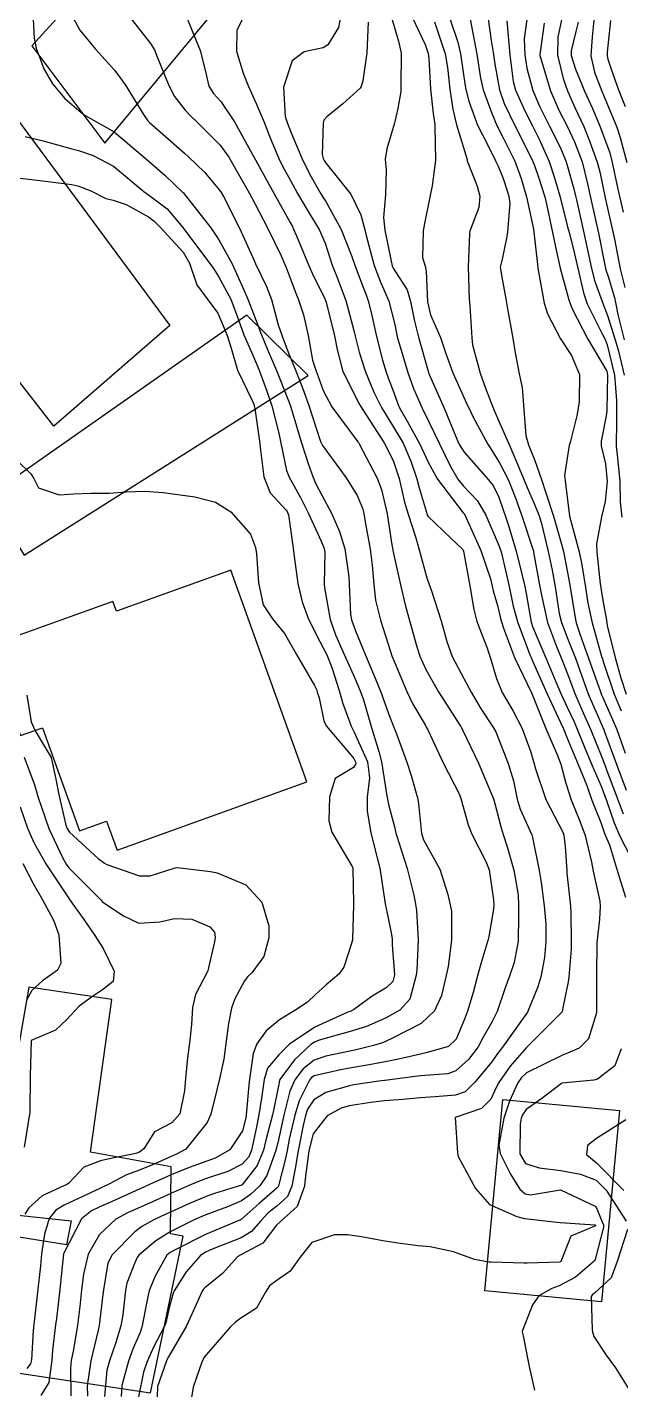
# Model space of a CAD drawing. Header units: metres. Extents: x 318500 to 325275, y 7408834 to 7428799.
# Drawn here: x 322764.8 to 322798.3, y 7418337.9 to 7418414.8 of the extents above; entities that cross this region are included whole.
import ezdxf

# ---------------------------------------------------------------- set-up
doc = ezdxf.new("R2010")
doc.units = ezdxf.units.M
doc.header["$MEASUREMENT"] = 0
for name, color, linetype in [('Curvas de Nivel 1m', 11, 'Continuous'), ('Curvas de Nivel 5m', 15, 'Continuous'), ('Edificações', 30, 'Continuous'), ('Vias Primárias', 230, 'Continuous')]:
    doc.layers.add(name, color=color, linetype=linetype)

msp = doc.modelspace()

# ---------------------------------------------------------------- linework, layer by layer
at = {"layer": 'Curvas de Nivel 1m', "flags": 128}
for points, elevation in [([(322765.084, 7418415.577), (322765.172, 7418414.153), (322765.28, 7418413.575), (322765.723, 7418412.41), (322766.206, 7418411.563), (322766.895, 7418410.745), (322767.695, 7418410.057), (322767.985, 7418409.828), (322768.525, 7418409.527), (322769.68, 7418408.87), (322771.308, 7418407.494), (322771.655, 7418407.18), (322772.563, 7418406.396), (322773.543, 7418405.461), (322773.593, 7418405.415), (322773.639, 7418405.366), (322775.138, 7418403.437), (322775.6, 7418402.773), (322776.34, 7418401.422), (322776.99, 7418399.992), (322777.231, 7418399.413), (322777.548, 7418398.596), (322777.998, 7418397.403), (322778.339, 7418396.577), (322778.855, 7418395.39), (322779.039, 7418394.93), (322779.484, 7418393.774), (322779.597, 7418393.494), (322779.638, 7418393.378), (322779.713, 7418393.14), (322780.249, 7418391.368), (322780.639, 7418390.154), (322780.915, 7418389.358), (322781.069, 7418389.007), (322781.41, 7418388.357), (322781.954, 7418387.344), (322782.416, 7418386.308), (322782.719, 7418385.337), (322782.932, 7418383.749), (322782.949, 7418383.334), (322783.038, 7418381.618), (322783.091, 7418381.332), (322783.311, 7418380.707), (322783.88, 7418379.321), (322784.328, 7418378.26), (322784.722, 7418377.305), (322785.245, 7418375.831), (322785.394, 7418375.45), (322785.465, 7418375.297), (322785.629, 7418374.899), (322786.221, 7418373.285), (322786.458, 7418372.54), (322786.814, 7418371.275), (322786.867, 7418370.965), (322787.036, 7418369.272), (322787.155, 7418368.907), (322788.077, 7418367.256), (322788.532, 7418365.825), (322788.664, 7418365.247), (322788.726, 7418364.875), (322788.732, 7418363.245), (322788.544, 7418361.762), (322788.434, 7418361.249), (322788.165, 7418360.121), (322787.774, 7418359.259), (322787.013, 7418358.535), (322785.443, 7418357.732), (322785.002, 7418357.526), (322784.843, 7418357.46), (322784.324, 7418357.307), (322783.272, 7418357.041), (322782.995, 7418356.984), (322781.631, 7418356.7), (322780.987, 7418356.474), (322780.352, 7418355.986), (322779.884, 7418355.366), (322779.606, 7418354.725), (322779.275, 7418353.375), (322778.924, 7418351.817), (322778.831, 7418351.471), (322778.809, 7418351.381), (322778.316, 7418349.969), (322777.911, 7418349.39), (322777.383, 7418348.895), (322776.877, 7418348.539), (322776.09, 7418348.193), (322774.865, 7418347.754), (322774.636, 7418347.661), (322774.167, 7418347.44), (322772.853, 7418346.782), (322772.031, 7418346.285), (322771.073, 7418345.478), (322770.977, 7418345.34), (322770.833, 7418345.008), (322770.408, 7418343.894), (322770.319, 7418343.487), (322770.168, 7418342.111), (322770.063, 7418341.491), (322769.769, 7418340.494), (322769.414, 7418339.5), (322769.276, 7418338.978), (322769.131, 7418337.504)], 767), ([(322767.242, 7418415.548), (322767.756, 7418414.599), (322768.636, 7418413.527), (322769.722, 7418412.316), (322770.32, 7418411.504), (322771.348, 7418409.839), (322771.588, 7418409.491), (322771.688, 7418409.381), (322772.43, 7418408.727), (322773.663, 7418407.649), (322773.881, 7418407.457), (322774.794, 7418406.586), (322775.641, 7418405.574), (322775.736, 7418405.429), (322775.855, 7418405.21), (322776.771, 7418403.418), (322777.583, 7418401.6), (322777.671, 7418401.409), (322778.293, 7418400.125), (322778.561, 7418399.395), (322778.95, 7418397.978), (322779.148, 7418397.386), (322779.516, 7418396.427), (322779.937, 7418395.373), (322780.378, 7418394.256), (322780.696, 7418393.362), (322781.302, 7418391.502), (322781.355, 7418391.351), (322781.447, 7418391.152), (322782.789, 7418389.336), (322783.41, 7418388.332), (322783.703, 7418387.625), (322783.781, 7418387.324), (322783.864, 7418386.852), (322784.133, 7418385.319), (322784.26, 7418384.413), (322784.348, 7418383.315), (322784.448, 7418382.43), (322784.724, 7418381.309), (322785.294, 7418379.541), (322785.374, 7418379.299), (322785.429, 7418379.157), (322786.207, 7418377.286), (322786.545, 7418376.573), (322787.241, 7418375.39), (322787.311, 7418375.269), (322787.397, 7418375.109), (322788.269, 7418373.259), (322789.183, 7418371.463), (322789.268, 7418371.239), (322789.684, 7418369.754), (322789.886, 7418369.233), (322790.681, 7418367.681), (322790.852, 7418367.223), (322791.104, 7418365.517), (322791.116, 7418365.22), (322791.098, 7418364.988), (322790.847, 7418363.458), (322790.79, 7418363.223), (322790.384, 7418361.903), (322790.198, 7418361.229), (322789.966, 7418360.301), (322789.631, 7418359.234), (322789.464, 7418358.787), (322789.004, 7418357.66), (322788.572, 7418357.246), (322787.357, 7418356.902), (322786.993, 7418356.82), (322785.741, 7418356.536), (322784.986, 7418356.378), (322784.085, 7418356.208), (322782.98, 7418356.02), (322782.394, 7418355.913), (322780.974, 7418355.586), (322780.832, 7418355.492), (322780.725, 7418355.354), (322780.126, 7418354.188), (322779.883, 7418353.366), (322779.577, 7418352.021), (322779.446, 7418351.372), (322779.357, 7418350.93), (322778.961, 7418349.379), (322778.938, 7418349.331), (322778.888, 7418349.278), (322777.883, 7418348.382), (322776.861, 7418347.481), (322776.809, 7418347.452), (322776.679, 7418347.403), (322774.852, 7418346.636), (322773.177, 7418345.789), (322772.842, 7418345.613), (322772.747, 7418345.555), (322772.656, 7418345.462), (322772.001, 7418344.29), (322771.67, 7418343.471), (322771.504, 7418342.768), (322771.269, 7418341.475), (322771.145, 7418341.108), (322770.767, 7418340.227), (322770.496, 7418339.484), (322770.111, 7418338.118), (322770.083, 7418337.49)], 766), ([(322773.768, 7418415.353), (322774.542, 7418413.448), (322774.822, 7418412.345), (322775.031, 7418411.44), (322775.296, 7418411.027), (322775.701, 7418410.566), (322776.486, 7418409.422), (322777.498, 7418407.576), (322777.588, 7418407.411), (322777.659, 7418407.287), (322778.323, 7418406.076), (322778.701, 7418405.394), (322779.615, 7418403.736), (322779.747, 7418403.513), (322779.818, 7418403.377), (322779.987, 7418402.991), (322780.653, 7418401.364), (322780.936, 7418400.722), (322781.561, 7418399.493), (322781.624, 7418399.349), (322781.654, 7418399.254), (322782.124, 7418397.344), (322782.275, 7418396.586), (322782.604, 7418395.339), (322783.483, 7418393.591), (322783.572, 7418393.42), (322783.625, 7418393.328), (322783.942, 7418392.854), (322784.926, 7418391.308), (322785.435, 7418390.32), (322785.783, 7418389.295), (322786.087, 7418387.97), (322786.278, 7418387.287), (322786.715, 7418385.945), (322786.9, 7418385.277), (322787.346, 7418383.686), (322787.498, 7418383.268), (322787.594, 7418383.011), (322788.154, 7418381.262), (322788.466, 7418380.095), (322788.774, 7418379.255), (322789.276, 7418378.296), (322789.849, 7418377.241), (322790.366, 7418376.348), (322791.115, 7418375.222), (322791.237, 7418374.994), (322791.935, 7418373.209), (322792.226, 7418372.235), (322792.45, 7418371.201), (322792.616, 7418370.64), (322793.162, 7418369.429), (322793.267, 7418369.189), (322793.312, 7418369.033), (322793.691, 7418367.182), (322793.801, 7418366.499), (322793.966, 7418365.177), (322794.056, 7418364.142), (322794.07, 7418363.175), (322793.982, 7418362.26), (322793.77, 7418361.179), (322793.607, 7418360.616), (322793.02, 7418359.19), (322791.611, 7418357.211), (322791.348, 7418356.861), (322790.987, 7418356.37), (322790.475, 7418355.727), (322790.051, 7418355.229), (322789.506, 7418354.69), (322788.959, 7418354.491), (322787.805, 7418354.409), (322786.956, 7418354.348), (322785.984, 7418354.255), (322784.953, 7418354.177), (322784.17, 7418354.089), (322782.949, 7418353.899), (322782.503, 7418353.77), (322781.718, 7418353.338), (322780.93, 7418352.323), (322780.678, 7418351.354), (322780.479, 7418349.773), (322780.429, 7418349.357), (322780.02, 7418348.215), (322779.071, 7418347.377), (322778.858, 7418347.158), (322778.087, 7418346.148), (322776.841, 7418345.498), (322776.661, 7418345.403), (322775.803, 7418344.438), (322774.813, 7418343.627), (322774.714, 7418343.529), (322774.656, 7418343.432), (322774.081, 7418342.15), (322773.759, 7418341.445), (322772.763, 7418339.726), (322772.664, 7418339.558), (322772.622, 7418339.461), (322772.138, 7418338.067), (322772.118, 7418337.466)], 764), ([(322777.018, 7418415.418), (322776.607, 7418414.572), (322776.603, 7418413.421), (322776.979, 7418412.166), (322777.268, 7418411.415), (322777.706, 7418410.455), (322778.149, 7418409.403), (322778.453, 7418408.624), (322778.971, 7418407.39), (322779.197, 7418406.929), (322779.647, 7418406.109), (322779.901, 7418405.634), (322780.043, 7418405.374), (322780.633, 7418404.372), (322781.256, 7418403.355), (322781.598, 7418402.574), (322782.004, 7418401.346), (322782.277, 7418400.639), (322782.769, 7418399.338), (322783.224, 7418397.643), (322783.297, 7418397.332), (322783.517, 7418396.433), (322783.87, 7418395.324), (322784.345, 7418394.174), (322784.776, 7418393.311), (322785.464, 7418392.204), (322786.001, 7418391.292), (322786.443, 7418390.277), (322786.771, 7418389.28), (322786.911, 7418388.774), (322787.351, 7418387.271), (322787.399, 7418387.175), (322788.705, 7418385.932), (322789.371, 7418385.296), (322789.4, 7418385.25), (322789.412, 7418385.206), (322789.775, 7418383.243), (322789.986, 7418381.899), (322790.173, 7418381.237), (322790.737, 7418379.789), (322790.925, 7418379.225), (322791.272, 7418378.02), (322791.599, 7418377.215), (322792.209, 7418376.165), (322792.732, 7418375.198), (322793.22, 7418373.856), (322793.409, 7418373.188), (322793.48, 7418372.913), (322794.059, 7418371.181), (322795.031, 7418369.301), (322795.078, 7418369.171), (322795.15, 7418368.534), (322795.246, 7418367.159), (322795.255, 7418367.032), (322795.456, 7418365.156), (322795.468, 7418364.784), (322795.495, 7418363.156), (322795.483, 7418362.747), (322795.351, 7418361.157), (322795.316, 7418360.887), (322795.024, 7418359.423), (322794.975, 7418359.206), (322794.951, 7418359.161), (322793, 7418357.225), (322792.968, 7418357.19), (322792.043, 7418356.145), (322791.401, 7418355.214), (322791.255, 7418354.927), (322790.956, 7418354.275), (322790.433, 7418353.74), (322788.94, 7418353.24), (322789.065, 7418351.239), (322789.107, 7418351.048), (322790.085, 7418349.228), (322790.877, 7418348.324), (322792.417, 7418347.646), (322792.865, 7418347.534), (322794.699, 7418347.326), (322794.862, 7418347.321), (322796.825, 7418347.176), (322796.86, 7418347.161), (322796.869, 7418347.14), (322796.86, 7418347.12), (322795.465, 7418346.543), (322794.936, 7418345.159), (322794.899, 7418345.099), (322794.839, 7418345.08), (322793.01, 7418345.015), (322792.837, 7418345.013), (322790.982, 7418345.073), (322790.838, 7418345.08), (322790.032, 7418345.228), (322788.844, 7418345.662), (322787.529, 7418345.942), (322786.847, 7418345.998), (322785.703, 7418346.141), (322784.85, 7418346.273), (322783.65, 7418346.514), (322782.853, 7418346.627), (322782.133, 7418346.611), (322780.848, 7418346.186), (322780.189, 7418345.36), (322779.628, 7418344.568), (322778.819, 7418344.013), (322778.461, 7418343.738), (322778.227, 7418343.386), (322777.714, 7418342.473), (322776.787, 7418341.869), (322776.51, 7418341.678), (322776.232, 7418341.408), (322774.763, 7418339.715), (322774.639, 7418339.432), (322774.155, 7418338.022), (322774.049, 7418337.44)], 763), ([(322782.458, 7418415.343), (322782.359, 7418414.746), (322781.746, 7418413.763), (322781.492, 7418413.605), (322780.424, 7418413.37), (322779.735, 7418412.87), (322779.254, 7418411.387), (322779.345, 7418409.735), (322779.458, 7418409.383), (322779.681, 7418408.809), (322780.278, 7418407.371), (322780.733, 7418406.446), (322781.358, 7418405.354), (322781.464, 7418405.179), (322781.634, 7418404.921), (322782.508, 7418403.341), (322783.102, 7418401.821), (322783.269, 7418401.333), (322783.572, 7418400.526), (322783.907, 7418399.668), (322784.035, 7418399.323), (322784.202, 7418398.668), (322784.498, 7418397.315), (322784.837, 7418395.983), (322785.042, 7418395.307), (322785.163, 7418394.972), (322785.488, 7418394.091), (322785.705, 7418393.519), (322785.801, 7418393.295), (322786.23, 7418392.527), (322786.918, 7418391.278), (322787.434, 7418390.19), (322787.947, 7418389.265), (322789.401, 7418387.366), (322789.452, 7418387.301), (322789.484, 7418387.249), (322789.558, 7418387.087), (322790.39, 7418385.235), (322790.937, 7418383.635), (322791.028, 7418383.225), (322791.083, 7418382.969), (322791.329, 7418382.131), (322791.505, 7418381.401), (322791.555, 7418381.216), (322791.674, 7418380.855), (322792.284, 7418379.205), (322793.26, 7418377.208), (322793.269, 7418377.19), (322793.276, 7418377.173), (322794.07, 7418375.182), (322794.725, 7418373.667), (322794.914, 7418373.173), (322795.194, 7418372.114), (322795.486, 7418371.165), (322795.972, 7418369.962), (322796.282, 7418369.153), (322796.641, 7418367.644), (322796.737, 7418367.144), (322797.105, 7418365.444), (322797.138, 7418365.139), (322797.093, 7418364.431), (322796.954, 7418363.269), (322796.949, 7418363.141), (322796.928, 7418361.265), (322796.927, 7418361.141), (322796.93, 7418359.232), (322796.924, 7418359.141), (322796.471, 7418357.679), (322795.95, 7418357.151), (322795.279, 7418356.873), (322794.994, 7418356.751), (322793.928, 7418356.233), (322792.978, 7418355.752), (322792.678, 7418355.491), (322792.488, 7418355.197), (322792.003, 7418354.156), (322791.686, 7418353.209), (322791.399, 7418351.687), (322791.475, 7418351.212), (322792.071, 7418350.034), (322792.584, 7418349.195), (322792.886, 7418348.939), (322793.188, 7418348.883), (322794.89, 7418349.16), (322796.876, 7418348.22), (322797.34, 7418347.133), (322796.841, 7418345.219), (322796.812, 7418345.168), (322796.782, 7418345.141), (322795.744, 7418344.233), (322794.819, 7418343.738), (322794.396, 7418343.586), (322793.667, 7418343.177), (322793.313, 7418342.672), (322792.782, 7418341.315), (322792.742, 7418341.229), (322792.731, 7418341.191), (322792.733, 7418341.144), (322792.777, 7418340.923), (322793.055, 7418339.478), (322793.118, 7418339.185), (322793.412, 7418337.852)], 762), ([(322784.037, 7418415.055), (322783.948, 7418413.327), (322783.724, 7418411.748), (322783.631, 7418411.421), (322783.572, 7418411.331), (322782.597, 7418410.451), (322781.695, 7418409.716), (322781.529, 7418409.515), (322781.496, 7418409.353), (322781.433, 7418407.584), (322781.49, 7418407.353), (322781.548, 7418407.24), (322781.657, 7418407.077), (322783.045, 7418405.336), (322783.623, 7418404.171), (322783.846, 7418403.326), (322783.919, 7418403.011), (322784.373, 7418401.318), (322784.703, 7418400.444), (322785.188, 7418399.306), (322785.54, 7418397.997), (322785.671, 7418397.298), (322785.715, 7418397.109), (322786.26, 7418395.289), (322786.589, 7418394.382), (322787.08, 7418393.276), (322787.468, 7418392.463), (322788.048, 7418391.264), (322788.666, 7418390.023), (322789.095, 7418389.253), (322789.416, 7418388.861), (322790.203, 7418388.033), (322790.679, 7418387.231), (322791.376, 7418385.616), (322791.518, 7418385.218), (322791.573, 7418385.01), (322791.988, 7418383.21), (322792.218, 7418382.096), (322792.457, 7418381.203), (322793.176, 7418379.307), (322793.226, 7418379.191), (322793.288, 7418379.046), (322794.115, 7418377.181), (322794.888, 7418375.529), (322795.055, 7418375.172), (322795.233, 7418374.736), (322795.88, 7418373.16), (322796.367, 7418371.978), (322796.661, 7418371.148), (322796.805, 7418370.774), (322797.168, 7418369.89), (322797.356, 7418369.331), (322797.435, 7418369.136), (322797.661, 7418368.624), (322798.114, 7418367.125), (322798.561, 7418365.665)], 761), ([(322786.524, 7418415.289), (322787.24, 7418413.785), (322787.42, 7418413.275), (322787.453, 7418412.991), (322787.547, 7418411.273), (322787.699, 7418409.896), (322787.787, 7418409.269), (322787.797, 7418409.16), (322787.834, 7418407.268), (322787.646, 7418405.823), (322787.525, 7418405.272), (322787.202, 7418403.69), (322787.137, 7418403.277), (322787.091, 7418401.774), (322787.246, 7418401.275), (322787.3, 7418400.997), (322787.387, 7418399.273), (322787.549, 7418398.541), (322788.104, 7418397.264), (322788.418, 7418396.359), (322788.806, 7418395.257), (322789.485, 7418393.752), (322789.647, 7418393.413), (322789.726, 7418393.246), (322789.961, 7418392.755), (322790.789, 7418391.23), (322791.435, 7418390.225), (322791.952, 7418389.212), (322792.359, 7418388.155), (322792.71, 7418387.2), (322793.356, 7418385.205), (322793.369, 7418385.144), (322793.729, 7418383.186), (322793.808, 7418382.713), (322794.159, 7418381.182), (322794.657, 7418379.819), (322794.932, 7418379.174), (322795.277, 7418378.276), (322795.707, 7418377.163), (322796.172, 7418376.079), (322796.576, 7418375.15), (322797.216, 7418373.57), (322797.385, 7418373.137), (322797.491, 7418372.85), (322798.142, 7418371.126), (322798.433, 7418370.381)], 759), ([(322787.767, 7418415.066), (322788.373, 7418413.264), (322788.511, 7418412.483), (322788.632, 7418411.261), (322788.815, 7418410.147), (322789.019, 7418409.257), (322789.619, 7418407.292), (322789.623, 7418407.25), (322789.628, 7418407.219), (322789.659, 7418407.137), (322790.191, 7418405.787), (322790.341, 7418405.239), (322790.285, 7418404.586), (322789.775, 7418403.248), (322789.747, 7418403.109), (322789.68, 7418401.248), (322789.73, 7418399.416), (322789.744, 7418399.247), (322789.769, 7418399.034), (322789.874, 7418397.245), (322789.923, 7418396.845), (322790.346, 7418395.237), (322790.658, 7418394.399), (322791.114, 7418393.225), (322791.468, 7418392.41), (322791.994, 7418391.212), (322792.397, 7418390.244), (322792.845, 7418389.199), (322793.015, 7418388.795), (322793.407, 7418387.893), (322793.685, 7418387.187), (322793.814, 7418386.765), (322794.193, 7418385.182), (322794.415, 7418384.119), (322794.583, 7418383.178), (322794.822, 7418381.678), (322794.95, 7418381.174), (322795.306, 7418380.231), (322795.728, 7418379.163), (322795.981, 7418378.458), (322796.457, 7418377.152), (322796.69, 7418376.584), (322797.242, 7418375.336), (322797.301, 7418375.199), (322797.329, 7418375.139), (322797.381, 7418374.994), (322798.078, 7418373.127), (322798.602, 7418371.706)], 758), ([(322788.637, 7418415.261), (322789.09, 7418413.916), (322789.245, 7418413.255), (322789.514, 7418411.46), (322789.544, 7418411.252), (322789.71, 7418410.586), (322790.209, 7418409.242), (322790.761, 7418408.146), (322791.228, 7418407.226), (322791.363, 7418406.93), (322791.65, 7418406.228), (322791.9, 7418405.474), (322791.971, 7418405.215), (322792.021, 7418404.827), (322791.895, 7418403.216), (322791.862, 7418402.961), (322791.587, 7418401.683), (322791.499, 7418401.303), (322791.489, 7418401.221), (322791.496, 7418401.138), (322791.574, 7418400.668), (322791.793, 7418399.447), (322791.837, 7418399.216), (322791.898, 7418398.871), (322792.194, 7418397.21), (322792.329, 7418396.397), (322792.551, 7418395.204), (322792.721, 7418394.43), (322792.816, 7418393.2), (322792.927, 7418391.728), (322793.088, 7418391.195), (322793.437, 7418390.307), (322793.839, 7418389.186), (322794.046, 7418388.552), (322794.493, 7418387.179), (322794.954, 7418385.596), (322795.055, 7418385.173), (322795.348, 7418383.697), (322795.444, 7418383.168), (322795.7, 7418381.541), (322795.776, 7418381.163), (322795.991, 7418380.479), (322796.475, 7418379.152), (322797.153, 7418377.251), (322797.191, 7418377.141), (322797.213, 7418377.094), (322797.258, 7418376.982), (322797.818, 7418375.704), (322798.065, 7418375.128), (322798.54, 7418373.8)], 757), ([(322789.794, 7418415.225), (322790.165, 7418413.244), (322790.369, 7418411.883), (322790.517, 7418411.238), (322790.987, 7418409.945), (322791.293, 7418409.226), (322791.679, 7418408.486), (322792.309, 7418407.21), (322792.675, 7418406.229), (322792.978, 7418405.2), (322793.348, 7418403.46), (322793.384, 7418403.193), (322793.583, 7418401.369), (322793.609, 7418401.19), (322793.609, 7418401.161), (322793.958, 7418399.186), (322794.151, 7418398.583), (322794.884, 7418397.176), (322795.516, 7418396.244), (322795.955, 7418395.163), (322795.949, 7418393.627), (322795.874, 7418393.164), (322795.807, 7418392.833), (322795.453, 7418391.4), (322795.399, 7418391.222), (322795.385, 7418391.171), (322795.123, 7418389.475), (322795.145, 7418389.173), (322795.4, 7418387.17), (322795.942, 7418385.161), (322796.085, 7418384.434), (322796.294, 7418383.156), (322796.442, 7418382.265), (322796.669, 7418381.15), (322797.229, 7418379.203), (322797.253, 7418379.141), (322797.288, 7418379.028), (322797.923, 7418377.13), (322798.318, 7418376.191)], 756), ([(322791.866, 7418415.121), (322792.022, 7418413.216), (322792.208, 7418411.696), (322792.347, 7418411.211), (322792.899, 7418410.005), (322793.3, 7418409.196), (322793.679, 7418408.447), (322794.256, 7418407.184), (322794.558, 7418406.274), (322794.863, 7418405.178), (322795.292, 7418403.496), (322795.375, 7418403.172), (322795.597, 7418402.294), (322795.859, 7418401.166), (322796.179, 7418399.774), (322796.403, 7418399.157), (322797.26, 7418397.418), (322797.405, 7418397.142), (322797.526, 7418396.849), (322797.945, 7418395.133), (322798.053, 7418393.699), (322798.06, 7418393.131), (322798.056, 7418392.546), (322798.031, 7418391.131), (322798.109, 7418390.461), (322798.242, 7418389.128), (322798.255, 7418387.974), (322798.347, 7418387.126)], 754), ([(322792.985, 7418415.202), (322792.843, 7418414.114), (322792.874, 7418413.203), (322792.981, 7418412.45), (322793.328, 7418411.196), (322793.707, 7418410.308), (322794.276, 7418409.184), (322794.89, 7418407.959), (322795.216, 7418407.174), (322795.645, 7418405.65), (322795.731, 7418405.259), (322795.748, 7418405.168), (322795.784, 7418405.022), (322796.211, 7418403.161), (322796.378, 7418402.379), (322796.642, 7418401.154), (322796.836, 7418400.415), (322797.302, 7418399.144), (322797.55, 7418398.492), (322797.977, 7418397.133), (322798.168, 7418396.483), (322798.484, 7418395.125)], 753), ([(322794.95, 7418415.178), (322794.74, 7418414.195), (322794.724, 7418413.18), (322795.034, 7418411.87), (322795.289, 7418411.174), (322795.706, 7418410.24), (322796.199, 7418409.162), (322796.546, 7418408.288), (322796.962, 7418407.15), (322797.111, 7418406.605), (322797.413, 7418405.143), (322797.626, 7418404.211), (322797.869, 7418403.136), (322797.933, 7418402.807), (322798.262, 7418401.13), (322798.513, 7418400.07)], 751), ([(322796.78, 7418415.155), (322796.682, 7418414.23), (322796.603, 7418413.157), (322796.807, 7418412.23), (322797.214, 7418411.148), (322797.703, 7418410.026), (322798.076, 7418409.134), (322798.262, 7418408.55), (322798.632, 7418407.125)], 749), ([(322797.705, 7418415.141), (322797.529, 7418413.357), (322797.518, 7418413.143), (322797.558, 7418412.962), (322797.733, 7418412.451), (322798.078, 7418411.489), (322798.207, 7418411.133), (322798.536, 7418410.299)], 748), ([(322793.962, 7418414.993), (322793.743, 7418413.366), (322793.722, 7418413.209), (322793.721, 7418413.19), (322793.724, 7418413.175), (322793.739, 7418413.111), (322794.328, 7418411.184), (322794.802, 7418410.081), (322795.262, 7418409.174), (322795.677, 7418408.303), (322796.105, 7418407.163), (322796.419, 7418405.93), (322796.585, 7418405.156), (322796.874, 7418403.899), (322797.042, 7418403.149), (322797.39, 7418401.336), (322797.432, 7418401.142), (322797.462, 7418401.025), (322797.576, 7418400.692), (322797.945, 7418399.515), (322798.017, 7418399.133), (322798.121, 7418398.562), (322798.493, 7418397.126)], 752), ([(322764.662, 7418408.593), (322765.672, 7418408.349), (322767.301, 7418407.91), (322767.664, 7418407.805), (322768.504, 7418407.527), (322769.651, 7418406.921), (322771.362, 7418405.493), (322771.628, 7418405.3), (322772.674, 7418404.523), (322773.566, 7418403.461), (322773.609, 7418403.404), (322775.095, 7418401.437), (322775.286, 7418401.144), (322775.573, 7418400.702), (322776.265, 7418399.423), (322776.699, 7418398.262), (322777.005, 7418397.415), (322777.513, 7418396.255), (322777.876, 7418395.404), (322778.313, 7418394.222), (322778.58, 7418393.393), (322778.985, 7418391.859), (322779.083, 7418391.386), (322779.426, 7418389.752), (322779.573, 7418389.378), (322780.233, 7418388.193), (322780.647, 7418387.361), (322781.376, 7418385.763), (322781.546, 7418385.348), (322781.582, 7418385.133), (322781.545, 7418383.348), (322781.561, 7418383.125), (322781.888, 7418381.344), (322782.18, 7418380.468), (322782.683, 7418379.336), (322783.271, 7418378.035), (322783.583, 7418377.317), (322783.767, 7418376.802), (322784.201, 7418375.31), (322784.633, 7418373.892), (322784.788, 7418373.304), (322785.089, 7418371.393), (322785.099, 7418371.301), (322785.176, 7418370.907), (322785.511, 7418369.642), (322785.599, 7418369.293), (322785.8, 7418368.64), (322786.232, 7418367.283), (322786.599, 7418365.787), (322786.697, 7418365.276), (322786.752, 7418364.93), (322786.86, 7418363.273), (322786.774, 7418361.554), (322786.745, 7418361.275), (322786.389, 7418359.92), (322785.823, 7418359.288), (322785.016, 7418358.852), (322783.937, 7418358.384), (322783.008, 7418358.084), (322781.259, 7418357.603), (322781.001, 7418357.494), (322780.79, 7418357.353), (322779.867, 7418356.487), (322779.048, 7418355.379), (322779.025, 7418355.323), (322778.965, 7418355.032), (322778.69, 7418353.637), (322778.629, 7418353.383), (322778.276, 7418352.037), (322778.117, 7418351.388), (322777.766, 7418350.532), (322776.89, 7418349.426), (322776.875, 7418349.415), (322776.822, 7418349.401), (322775.354, 7418348.952), (322774.88, 7418348.782), (322773.937, 7418348.381), (322772.867, 7418347.902), (322772.564, 7418347.764), (322771.926, 7418347.469), (322771.242, 7418347.091), (322770.853, 7418346.788), (322769.573, 7418345.499), (322769.322, 7418345.014), (322769.082, 7418343.506), (322769.053, 7418343.259), (322768.835, 7418341.509), (322768.777, 7418341.246), (322768.373, 7418339.516), (322768.163, 7418338.095), (322768.176, 7418337.518)], 768), ([(322763.641, 7418406.321), (322765.045, 7418406.169), (322765.638, 7418406.096), (322767.289, 7418405.891), (322767.634, 7418405.814), (322768.372, 7418405.529), (322769.208, 7418405.099), (322769.625, 7418405.002), (322770.358, 7418404.767), (322771.616, 7418404.067), (322771.946, 7418403.816), (322772.275, 7418403.48), (322773.589, 7418402.08), (322773.948, 7418401.454), (322774.346, 7418400.227), (322774.933, 7418399.439), (322775.548, 7418398.634), (322776.048, 7418397.425), (322776.288, 7418396.652), (322776.648, 7418395.419), (322777.483, 7418393.703), (322777.569, 7418393.497), (322777.598, 7418393.408), (322777.632, 7418393.254), (322777.889, 7418391.403), (322777.95, 7418390.894), (322778.135, 7418389.399), (322778.502, 7418388.485), (322779.401, 7418387.505), (322779.454, 7418387.433), (322779.483, 7418387.379), (322779.525, 7418387.252), (322779.794, 7418385.374), (322779.842, 7418384.894), (322780.06, 7418383.369), (322780.306, 7418382.342), (322780.651, 7418381.36), (322781.301, 7418380.1), (322781.689, 7418379.346), (322781.98, 7418378.639), (322782.386, 7418377.333), (322782.575, 7418376.652), (322783.07, 7418375.323), (322783.235, 7418374.992), (322783.985, 7418373.312), (322784.108, 7418372.4), (322783.964, 7418371.312), (322783.963, 7418370.521), (322784.177, 7418369.31), (322784.546, 7418367.899), (322784.69, 7418367.304), (322784.968, 7418365.436), (322784.984, 7418365.301), (322785.095, 7418364.779), (322785.35, 7418363.563), (322785.377, 7418363.296), (322785.389, 7418362.981), (322785.521, 7418361.293), (322785.43, 7418360.909), (322785.039, 7418360.551), (322784.254, 7418360.086), (322783.206, 7418359.318), (322783.087, 7418359.252), (322783.019, 7418359.228), (322782.884, 7418359.187), (322781.01, 7418358.34), (322779.59, 7418357.371), (322779.29, 7418357.081), (322778.991, 7418356.772), (322778.348, 7418356.018), (322778.15, 7418355.388), (322778.009, 7418354.335), (322777.86, 7418353.391), (322777.707, 7418352.617), (322777.441, 7418351.395), (322777.295, 7418351.015), (322776.908, 7418350.605), (322776.112, 7418350.201), (322774.896, 7418349.798), (322774.627, 7418349.701), (322774.004, 7418349.443), (322773.232, 7418349.108), (322772.882, 7418348.954), (322771.856, 7418348.489), (322770.868, 7418348.045), (322770.479, 7418347.872), (322769.785, 7418347.496), (322768.851, 7418346.629), (322768.227, 7418345.519), (322767.948, 7418344.398), (322767.845, 7418343.524), (322767.741, 7418342.581), (322767.609, 7418341.528), (322767.392, 7418340.156), (322767.267, 7418339.532), (322767.217, 7418339.069), (322767.242, 7418337.532)], 769), ([(322764.753, 7418377.066), (322765.002, 7418375.564), (322765.233, 7418375.064), (322766.124, 7418373.551), (322766.399, 7418372.341), (322766.534, 7418371.546), (322766.96, 7418369.744), (322767.028, 7418369.541), (322767.157, 7418369.339), (322768.79, 7418367.861), (322769.131, 7418367.59), (322769.279, 7418367.508), (322771.121, 7418366.868), (322771.711, 7418366.884), (322773.128, 7418367.331), (322773.242, 7418367.344), (322775.125, 7418367.114), (322775.51, 7418367.038), (322777.115, 7418366.376), (322778.021, 7418365.391), (322778.421, 7418364.052), (322778.418, 7418363.387), (322778.129, 7418362.325), (322777.467, 7418361.396), (322777.241, 7418361.204), (322777.043, 7418360.957), (322776.497, 7418359.939), (322776.311, 7418359.411), (322776.147, 7418358.549), (322775.992, 7418357.415), (322775.87, 7418356.533), (322775.627, 7418355.42), (322775.5, 7418354.884), (322775.146, 7418353.427), (322774.935, 7418352.962), (322773.733, 7418351.448), (322773.205, 7418351.167), (322772.914, 7418351.048), (322771.821, 7418350.557), (322770.901, 7418350.2), (322770.382, 7418350.003), (322769.424, 7418349.502), (322769.073, 7418349.322), (322768.886, 7418349.238), (322767.713, 7418348.691), (322766.871, 7418348.296), (322766.394, 7418348.018), (322766.019, 7418347.548), (322765.746, 7418346.656), (322765.592, 7418345.552), (322765.517, 7418344.866), (322765.369, 7418343.554), (322765.312, 7418343.045), (322765.144, 7418341.556), (322765.114, 7418341.219), (322765.016, 7418339.557), (322764.968, 7418339.346), (322764.753, 7418339.073)], 771), ([(322764.604, 7418373.569), (322765.187, 7418372.012), (322765.323, 7418371.559), (322765.379, 7418371.357), (322765.996, 7418369.552), (322766.764, 7418367.915), (322766.976, 7418367.542), (322767.127, 7418367.337), (322768.943, 7418365.512), (322769.017, 7418365.429), (322769.098, 7418365.353), (322770.218, 7418364.619), (322771.087, 7418364.208), (322772.274, 7418364.283), (322773.09, 7418364.466), (322774.079, 7418364.434), (322775.086, 7418364.001), (322775.359, 7418363.702), (322775.397, 7418363.425), (322775.345, 7418363.157), (322775.056, 7418361.856), (322774.974, 7418361.508), (322774.937, 7418361.432), (322774.286, 7418360.186), (322774.11, 7418359.444), (322774.052, 7418358.486), (322773.938, 7418357.446), (322773.819, 7418356.616), (322773.712, 7418355.449), (322773.662, 7418354.747), (322773.392, 7418353.453), (322772.935, 7418352.932), (322771.971, 7418352.428), (322771.37, 7418351.476), (322771.117, 7418351.278), (322770.916, 7418351.217), (322769.49, 7418350.923), (322768.909, 7418350.785), (322767.982, 7418350.445), (322767.129, 7418349.536), (322766.992, 7418349.435), (322766.888, 7418349.395), (322765.615, 7418348.817), (322764.869, 7418348.145), (322764.638, 7418347.789)], 772), ([(322764.379, 7418370.779), (322764.79, 7418369.566), (322765.148, 7418368.765), (322765.836, 7418367.553), (322767.102, 7418365.644), (322767.171, 7418365.539), (322767.969, 7418364.407), (322768.597, 7418363.517), (322769.069, 7418362.77), (322769.688, 7418361.5), (322769.629, 7418360.913), (322769.034, 7418360.444), (322768.471, 7418360.076), (322767.716, 7418359.53), (322767.012, 7418358.771), (322766.381, 7418358.171), (322765, 7418357.594), (322764.991, 7418357.56), (322764.943, 7418355.587), (322764.946, 7418355.56), (322764.93, 7418353.57), (322764.924, 7418353.544), (322764.596, 7418351.565)], 773), ([(322764.521, 7418367.569), (322765.113, 7418366.438), (322765.615, 7418365.555), (322766.256, 7418364.38), (322766.555, 7418363.545), (322766.67, 7418361.93), (322766.48, 7418361.546), (322765.644, 7418360.951), (322765.033, 7418360.403), (322764.731, 7418359.858)], 774), ([(322798.307, 7418357.12), (322797.952, 7418356.159), (322796.974, 7418355.406), (322796.763, 7418355.353), (322794.97, 7418355.174), (322794.941, 7418355.16), (322793.831, 7418354.303), (322792.948, 7418353.7), (322792.743, 7418353.393), (322792.673, 7418353.194), (322792.614, 7418352.872), (322792.592, 7418351.195), (322792.912, 7418350.636), (322793.68, 7418350.407), (322794.906, 7418350.241), (322796.017, 7418350.036), (322796.898, 7418349.696), (322797.477, 7418349.131), (322798.59, 7418347.388)], 761), ([(322798.672, 7418346.926), (322798.084, 7418345.121), (322797.754, 7418344.198), (322796.813, 7418343.318), (322796.702, 7418343.251), (322796.615, 7418343.142), (322796.672, 7418341.251), (322796.687, 7418341.141), (322796.777, 7418340.888), (322797.462, 7418339.825), (322798, 7418339.121), (322798.742, 7418337.909)], 761)]:
    msp.add_lwpolyline(points, dxfattribs=dict(at, elevation=elevation))
at = {"layer": 'Curvas de Nivel 5m', "flags": 128}
for points, elevation in [([(322770.446, 7418415.503), (322771.745, 7418413.845), (322771.964, 7418413.487), (322772.117, 7418413.101), (322772.768, 7418411.474), (322773.089, 7418410.855), (322773.696, 7418410.082), (322774.001, 7418409.763), (322774.328, 7418409.45), (322775.67, 7418408.118), (322776.159, 7418407.425), (322776.857, 7418406.209), (322777.302, 7418405.413), (322777.631, 7418404.815), (322778.367, 7418403.399), (322779.108, 7418401.867), (322779.324, 7418401.384), (322779.4, 7418401.205), (322779.574, 7418400.756), (322779.943, 7418399.753), (322780.094, 7418399.372), (322780.377, 7418398.538), (322780.641, 7418397.363), (322780.894, 7418395.974), (322781.088, 7418395.356), (322781.199, 7418395.056), (322781.489, 7418394.266), (322781.983, 7418393.345), (322783.451, 7418391.371), (322783.478, 7418391.33), (322783.518, 7418391.26), (322784.536, 7418389.313), (322784.781, 7418388.677), (322785.095, 7418387.305), (322785.374, 7418385.559), (322785.416, 7418385.299), (322785.426, 7418385.243), (322785.851, 7418383.292), (322786.138, 7418382.098), (322786.359, 7418381.284), (322786.776, 7418379.8), (322786.953, 7418379.275), (322787.279, 7418378.525), (322787.993, 7418377.263), (322789.241, 7418375.332), (322789.274, 7418375.283), (322789.292, 7418375.249), (322789.362, 7418375.124), (322790.259, 7418373.234), (322791.055, 7418371.349), (322791.103, 7418371.221), (322791.124, 7418371.165), (322791.177, 7418370.965), (322791.54, 7418369.59), (322791.653, 7418369.213), (322791.893, 7418368.464), (322792.248, 7418367.203), (322792.495, 7418365.813), (322792.521, 7418365.199), (322792.524, 7418364.628), (322792.502, 7418363.199), (322792.276, 7418361.988), (322792.005, 7418361.206), (322791.753, 7418360.496), (322791.306, 7418359.216), (322791.014, 7418358.622), (322790.502, 7418357.728), (322790.231, 7418357.228), (322789.703, 7418356.52), (322788.979, 7418355.868), (322788.522, 7418355.702), (322786.975, 7418355.587), (322786.691, 7418355.558), (322784.97, 7418355.332), (322784.945, 7418355.326), (322784.759, 7418355.302), (322783.21, 7418355.074), (322782.966, 7418355.027), (322781.64, 7418354.659), (322780.953, 7418354.24), (322780.598, 7418353.702), (322780.49, 7418353.357), (322780.362, 7418352.786), (322780.071, 7418351.363), (322779.904, 7418350.366), (322779.717, 7418349.368), (322779.473, 7418348.779), (322778.873, 7418348.237), (322778.385, 7418347.867), (322777.955, 7418347.389), (322777.445, 7418346.804), (322776.851, 7418346.455), (322775.223, 7418345.804), (322774.842, 7418345.636), (322774.533, 7418345.435), (322773.746, 7418344.526), (322773.07, 7418343.456), (322772.993, 7418343.272), (322772.796, 7418342.503), (322772.6, 7418341.645), (322772.53, 7418341.462), (322771.925, 7418340.311), (322771.553, 7418339.472), (322771.348, 7418338.877), (322771.068, 7418337.477)], 765), ([(322785.342, 7418415.306), (322785.75, 7418413.98), (322785.891, 7418413.298), (322785.871, 7418411.447), (322785.87, 7418411.298), (322785.872, 7418411.144), (322785.703, 7418410.172), (322785.54, 7418409.454), (322785.5, 7418409.303), (322785.076, 7418407.902), (322784.995, 7418407.31), (322785.054, 7418406.709), (322785.007, 7418405.309), (322784.903, 7418404.028), (322784.978, 7418403.309), (322785.321, 7418401.567), (322785.386, 7418401.303), (322785.44, 7418401.164), (322785.577, 7418400.954), (322786.228, 7418399.951), (322786.412, 7418399.287), (322786.643, 7418398.184), (322786.875, 7418397.28), (322787.414, 7418395.358), (322787.443, 7418395.271), (322787.457, 7418395.228), (322787.499, 7418395.139), (322788.327, 7418393.262), (322788.918, 7418391.796), (322789.156, 7418391.253), (322789.443, 7418390.785), (322790.821, 7418389.229), (322791.088, 7418388.896), (322791.41, 7418388.237), (322791.669, 7418387.482), (322791.763, 7418387.215), (322791.954, 7418386.649), (322792.393, 7418385.205), (322792.728, 7418383.82), (322792.866, 7418383.197), (322792.944, 7418382.804), (322793.241, 7418381.191), (322793.316, 7418380.945), (322794.068, 7418379.182), (322794.619, 7418377.828), (322794.902, 7418377.174), (322795.253, 7418376.434), (322795.656, 7418375.575), (322795.837, 7418375.161), (322796.248, 7418374.131), (322796.653, 7418373.148), (322797.192, 7418371.941), (322797.495, 7418371.135), (322797.914, 7418369.875), (322798.243, 7418369.124), (322799.134, 7418367.373)], 760), ([(322790.814, 7418415.234), (322790.975, 7418414.008), (322791.098, 7418413.23), (322791.18, 7418412.674), (322791.443, 7418411.224), (322791.708, 7418410.452), (322792.306, 7418409.211), (322792.994, 7418407.876), (322793.334, 7418407.195), (322793.429, 7418406.965), (322793.651, 7418406.304), (322793.996, 7418405.186), (322794.117, 7418404.701), (322794.438, 7418403.182), (322794.672, 7418402.101), (322794.878, 7418401.177), (322795.358, 7418399.376), (322795.429, 7418399.171), (322795.556, 7418398.877), (322796.426, 7418397.157), (322797.503, 7418395.353), (322797.548, 7418395.139), (322797.509, 7418393.168), (322797.509, 7418393.14), (322797.508, 7418393.111), (322797.475, 7418392.829), (322797.188, 7418391.41), (322797.189, 7418391.144), (322797.435, 7418390.12), (322797.524, 7418389.138), (322797.409, 7418387.992), (322797.2, 7418387.143), (322796.919, 7418385.604), (322796.939, 7418385.146), (322797.13, 7418383.357), (322797.158, 7418383.143), (322797.184, 7418382.988), (322797.33, 7418382.117), (322797.492, 7418381.307), (322797.508, 7418381.137), (322797.542, 7418380.912), (322797.999, 7418379.129), (322798.284, 7418378.116), (322798.6, 7418377.12)], 755), ([(322795.892, 7418415.044), (322795.76, 7418414.528), (322795.486, 7418413.431), (322795.487, 7418413.173), (322795.732, 7418412.406), (322796.088, 7418411.529), (322796.239, 7418411.162), (322796.691, 7418410.17), (322797.137, 7418409.148), (322797.668, 7418407.671), (322797.814, 7418407.138), (322798.132, 7418405.62), (322798.235, 7418405.131), (322798.425, 7418404.331)], 750), ([(322763.442, 7418391.071), (322764.98, 7418389.567), (322765.151, 7418389.299), (322765.412, 7418388.768), (322766.585, 7418388.372), (322767.409, 7418388.442), (322768.36, 7418388.476), (322769.41, 7418388.471), (322770.372, 7418388.539), (322771.411, 7418388.591), (322772.449, 7418388.513), (322773.409, 7418388.376), (322774.234, 7418388.273), (322775.405, 7418387.961), (322776.268, 7418387.421), (322777.381, 7418386.163), (322777.67, 7418385.405), (322777.729, 7418385.04), (322777.844, 7418383.402), (322778.101, 7418382.166), (322778.634, 7418381.387), (322779.308, 7418380.548), (322779.991, 7418379.369), (322781.004, 7418377.614), (322781.121, 7418377.352), (322781.154, 7418377.246), (322781.256, 7418376.924), (322781.518, 7418375.621), (322781.655, 7418375.344), (322783.213, 7418373.503), (322783.309, 7418373.319), (322783.323, 7418373.204), (322783.205, 7418372.994), (322782.165, 7418372.366), (322781.843, 7418371.34), (322781.811, 7418369.985), (322781.974, 7418369.338), (322783.131, 7418367.396), (322783.16, 7418367.32), (322783.163, 7418367.286), (322783.203, 7418365.319), (322783.202, 7418365.216), (322783.141, 7418363.319), (322783.135, 7418363.264), (322783.075, 7418363.008), (322782.664, 7418361.717), (322782.378, 7418361.33), (322781.651, 7418360.73), (322781.032, 7418360.155), (322780.618, 7418359.764), (322780.045, 7418359.365), (322779.014, 7418358.752), (322778.265, 7418358.13), (322777.747, 7418357.393), (322777.53, 7418356.856), (322777.319, 7418355.397), (322777.293, 7418355.069), (322777.145, 7418353.398), (322777.118, 7418353.219), (322776.931, 7418352.483), (322776.209, 7418351.411), (322775.386, 7418350.949), (322774.91, 7418350.775), (322773.926, 7418350.423), (322772.898, 7418350.004), (322772.525, 7418349.834), (322771.72, 7418349.472), (322771.151, 7418349.212), (322770.884, 7418349.092), (322769.777, 7418348.596), (322768.87, 7418348.191), (322768.412, 7418347.971), (322767.843, 7418347.525), (322766.84, 7418345.585), (322766.83, 7418345.55), (322766.631, 7418343.723), (322766.61, 7418343.542), (322766.423, 7418341.906), (322766.378, 7418341.544), (322766.196, 7418340.115), (322766.162, 7418339.546), (322765.997, 7418338.291), (322765.543, 7418337.552)], 770), ([(322798.582, 7418353.115), (322796.929, 7418352.048), (322796.419, 7418351.651), (322796.359, 7418351.146), (322796.913, 7418350.678), (322798.466, 7418349.116)], 760)]:
    msp.add_lwpolyline(points, dxfattribs=dict(at, elevation=elevation))
at = {"layer": 'Edificações'}
for points in [[(322775.036, 7418415.296), (322770.825, 7418420.027), (322771.16, 7418420.744), (322770.012, 7418421.557), (322767.858, 7418419.119), (322769.055, 7418418.116), (322765.035, 7418413.719), (322769.15, 7418408.223)], [(322772.831, 7418397.933), (322766.276, 7418392.246), (322760.773, 7418399.319), (322757.711, 7418396.786), (322755.892, 7418398.841), (322754.84, 7418397.79), (322753.069, 7418399.606), (322757.232, 7418404.672), (322757.711, 7418404.242), (322764.17, 7418409.642)], [(322780.632, 7418395.11), (322777.168, 7418398.522), (322762.543, 7418388.287), (322764.611, 7418384.971)], [(322762.652, 7418347.903), (322767.25, 7418347.404), (322767, 7418346.056), (322757.404, 7418347.604), (322747.399, 7418349.833), (322745.949, 7418345.989), (322748.248, 7418344.941), (322744.8, 7418340.548), (322753.796, 7418334.209), (322759.293, 7418340.448), (322755.995, 7418341.696), (322756.245, 7418342.545), (322762.892, 7418341.247), (322762.492, 7418339.949), (322763.792, 7418339.749), (322763.692, 7418338.901), (322771.738, 7418337.703), (322773.587, 7418346.538), (322772.871, 7418346.671), (322772.902, 7418350.459), (322768.354, 7418351.282), (322769.548, 7418359.906), (322764.876, 7418360.595)], [(322791.625, 7418354.25), (322798.226, 7418353.631), (322797.213, 7418342.833), (322790.612, 7418343.452)]]:
    msp.add_lwpolyline(points, close=True, dxfattribs=at)
msp.add_lwpolyline([(322769.814, 7418381.81), (322769.616, 7418382.362), (322762.579, 7418379.834), (322764.391, 7418374.788), (322765.63, 7418375.233), (322767.72, 7418369.415), (322769.257, 7418369.968), (322769.846, 7418368.329), (322780.565, 7418372.179), (322776.273, 7418384.13), (322769.814, 7418381.81)], dxfattribs=at)
at = {"layer": 'Vias Primárias'}
for points in [[(323715.644, 7420145.548, 0), (323709.04, 7420132.939)], [(323831.088, 7420001.787, 0), (323833.844, 7420008.443, 0.220888)], [(322871.755, 7418055.651, 0.000002), (322880.943, 7418048.886, -0.018146)]]:
    msp.add_lwpolyline(points, format="xyb", dxfattribs=at)

doc.saveas('drawing.dxf')
